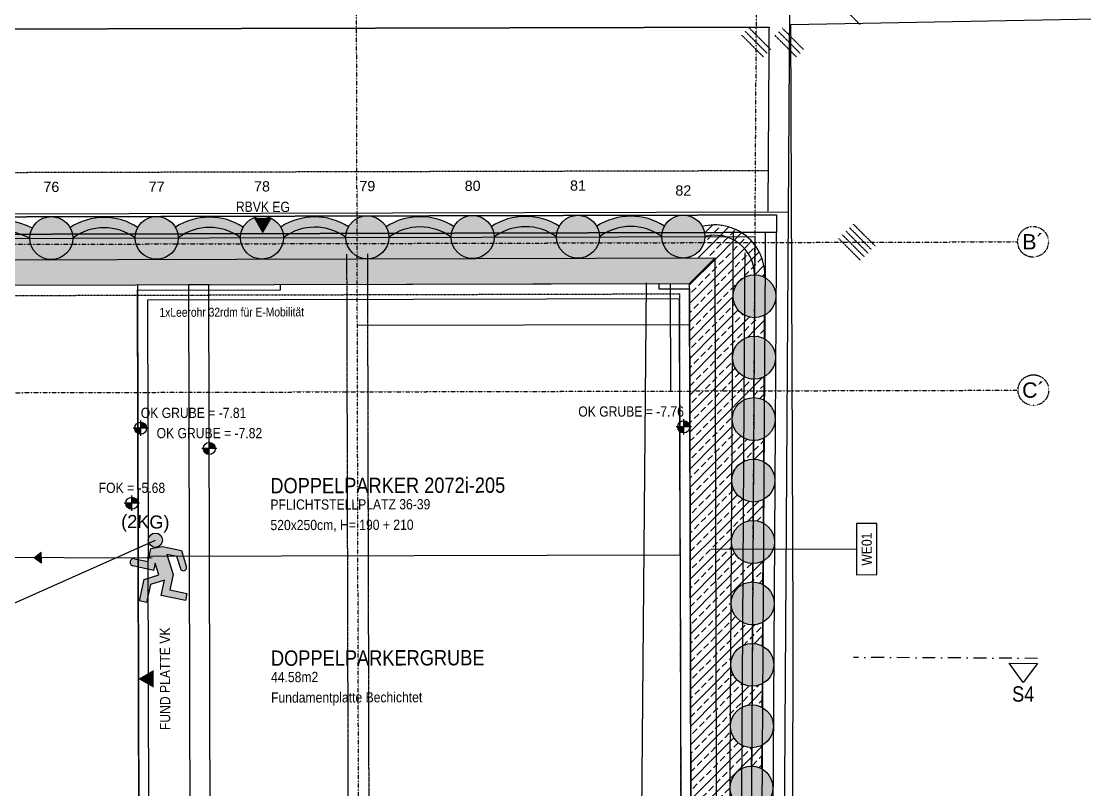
# Model space of a CAD drawing. Header units: millimetres. Extents: x -22184 to 119634, y -59962 to 51543.
# Drawn here: x 21642 to 32042, y 6858 to 14368 of the extents above; entities that cross this region are included whole.
import ezdxf
from ezdxf.enums import TextEntityAlignment as Align

# ---------------------------------------------------------------- set-up
doc = ezdxf.new("R2010")
doc.units = ezdxf.units.MM
for name, pattern in [('DASHDOT', [1, 0.5, -0.25, 0, -0.25]), ('HIDDEN2', [0.1875, 0.125, -0.0625]), ('STRICHPUNKT', [1, 0.5, -0.25, 0, -0.25]), ('STRICHPUNKTX2', [2, 1, -0.5, 0, -0.5])]:
    doc.linetypes.add(name, pattern=pattern)
for name, color, linetype in [('00-TXT---------M0', 8, 'Continuous'), ('01-SCH-G00-Lkg-M0', 8, 'STRICHPUNKTX2'), ('01-SYM-G00-Lkg-Aufbauten', 8, 'Continuous'), ('01-SYM-G00-Lkg-M0', 8, 'Continuous'), ('01-TXT---------M0', 1, 'Continuous'), ('01-TXT---------PP', 1, 'Continuous'), ('01-TXT-G00-LKG-M0', 1, 'Continuous'), ('02-ANS-G00-LKG-M0', 8, 'Continuous'), ('02-ANS-G00-Lkg-Rigol', 8, 'Continuous'), ('02-AXO-G00-Lkg-M0', 8, 'STRICHPUNKT'), ('02-DIM-G00-LKG-M0', 8, 'Continuous'), ('02-DIM-G00-LKG-ROHBAU', 8, 'Continuous'), ('02-FIL-G00-Lkg-STB', 8, 'Continuous'), ('02-HID-G00-LKG-M0', 8, 'HIDDEN2'), ('02-PKW-G00-LKG-M0', 8, 'Continuous'), ('02-TWA-G00-LKG-M0', 4, 'Continuous'), ('02-TWB-G00-LKG-M0', 5, 'Continuous'), ('02-WDA-G00-LKG-M0', 8, 'Continuous'), ('07-TXT---------M0', 8, 'Continuous'), ('09-VER-G00-LKG-GRUNDSTÜCKSGRENZE', 161, 'Continuous')]:
    doc.layers.add(name, color=color, linetype=linetype)
doc.layers.add('00_HLP-G00-LKG-M0', color=6, linetype='Continuous', plot=False)
doc.layers.add('E_Bauangaben', color=242, linetype='Continuous', true_color=0xcb1042)
doc.styles.add('0.EG (1)$0$ERSTELLTER_STIL_2', font='ARIALN.TTF')
doc.styles.add('ARIAL', font='arial.ttf', dxfattribs={"width": 0.85})
doc.styles.get("Standard").update_dxf_attribs({"font": 'arial.ttf'})
doc.dimstyles.new('pp chromy&schneider', dxfattribs={"dimscale": 0.005, "dimtxt": 25, "dimasz": 10, "dimexe": 0, "dimexo": 0, "dimgap": 5, "dimtad": 1, "dimdec": 1, "dimlfac": 100, "dimrnd": 0.1, "dimzin": 9, "dimdsep": 46, "dimtxsty": 'ARIAL', "dimblk": 'c&s kote', "dimcen": 0, "dimse1": 1, "dimse2": 1, "dimclrd": 8, "dimclrt": 8, "dimadec": 0, "dimazin": 0, "dimtfac": 0.75, "dimtdec": 1, "dimtix": 1, "dimtmove": 2, "dimatfit": 0, "dimldrblk": 'NONE', "dimfxl": 1, "dimtolj": 1, "dimlwd": -1, "dimarcsym": 0})
pattern_1 = [(44.70755, (-36695.91, -241542.11), (-89.34302, 90.25976), []), (44.70755, (-36606.11, -241542.57), (-89.34302, 90.25976), [63.5, -31.75])]
pattern_2 = [(45.1423, (16398.9, 6975.42), (-90.0253, 89.5792), []), (45.1423, (16488.7, 6975.64), (-90.0253, 89.5792), [63.5, -31.75])]

# ---------------------------------------------------------------- blocks, each defined once
blk = doc.blocks.new('BodenWandaufbau')
blk.add_line((0.597, -0.391), (0.597, -1.811))
blk.add_lwpolyline([(0.597, -0.391), (0.847, -0.391), (0.847, -0.191), (0.347, -0.191), (0.347, -0.391)], close=True)
at = {"layer": '01-TXT---------M0', "color": 0, "style": 'ARIAL', "width": 0.85}
blk.add_attdef('NR', text='', height=0.1, rotation=0, dxfattribs=at).set_placement((0.597, -0.291), align=Align.MIDDLE)
blk = doc.blocks.new('schnittführung')
at = {"color": 4, "linetype": 'DASHDOT', "ltscale": 0.25}
blk.add_line((0.237, -0.138), (0.237, 1.662), dxfattribs=at)
blk.add_line((0.237, -0.138), (0.237, 1.662), dxfattribs=at)
blk.add_line((0.237, -0.138), (0.237, 1.662), dxfattribs=at)
at = {"color": 4}
blk.add_lwpolyline([(0.187, 0.138), (0.187, -0.138), (0, 0)], close=True, dxfattribs=at)
at = {"layer": '07-TXT---------M0', "color": 9, "style": 'ARIAL', "text_generation_flag": 6, "width": 0.85}
blk.add_attdef('SCHNITT', text='', height=0.15, rotation=270, dxfattribs=at).set_placement((-0.037, 0), align=Align.CENTER)
blk = doc.blocks.new('01-SQM')
at = {"layer": '01-TXT---------M0', "color": 1, "style": 'ARIAL', "width": 0.85}
blk.add_attdef('ROOM', (0, 0), '', height=0.15, dxfattribs=at)
blk.add_attdef('AREA', text='', height=0.1, dxfattribs=at).set_placement((0, -0.06), align=Align.TOP_LEFT)
at = {"layer": '01-TXT---------PP', "color": 1, "style": 'ARIAL', "width": 0.85}
blk.add_attdef('NR', text='', height=0.15, dxfattribs=at).set_placement((-0.117, 0), align=Align.RIGHT)
blk.add_attdef('FLOOR', text='', height=0.1, dxfattribs=at).set_placement((0, -0.26), align=Align.TOP_LEFT)
blk = doc.blocks.new('01-HK1')
for p, q in [((-0.001, -0.074), (-0.001, 0.074)), ((0.074, 0), (-0.075, 0))]:
    blk.add_line(p, q)
blk.add_circle((-0.001, 0), 0.0586)
for points in [[(-0.001, 0.059), (0.041, 0.041), (-0.001, 0)], [(-0.001, 0), (0.058, 0), (0.041, 0.041)], [(-0.059, 0), (-0.042, -0.041), (-0.001, 0)], [(-0.042, -0.041), (-0.001, -0.059), (-0.001, 0)]]:
    blk.add_solid(points)
at = {"layer": '01-TXT---------M0', "color": 8, "style": 'ARIAL', "width": 0.85}
blk.add_attdef('HEIGHT', text='', height=0.1, dxfattribs=at).set_placement((0, 0.2), align=Align.TOP_CENTER)
blk = doc.blocks.new('01-hk4')
blk.add_lwpolyline([(0, 0, 0, 0.270625, 0), (0, 0.234375, 0.270625, 0.270625, 0)], format="xyseb")
at = {"layer": '00-TXT---------M0', "color": 8, "style": 'ARIAL', "width": 0.85}
blk.add_attdef('HEIGHT', text='', height=0.1, dxfattribs=at).set_placement((0, 0.35), align=Align.CENTER)
blk = doc.blocks.new('07_Doppelparker_2_250x520')
blk.add_lwpolyline([(5.4, -2.6), (5.1, -2.6), (5.1, -2.65), (1.4, -2.65), (1.4, -2.6), (0, -2.6), (0, 2.6), (1.4, 2.6), (1.4, 2.65), (5.1, 2.65), (5.1, 2.6), (5.4, 2.6), (5.4, -2.6)])
for points in [[(0.1, 2.5), (0.1, 0), (5.3, 0), (5.3, 2.5)], [(0.1, -2.5), (0.1, 0), (5.3, 0), (5.3, -2.5)]]:
    blk.add_lwpolyline(points, close=True)
blk = doc.blocks.new('c&s kote')
at = {"color": 8}
for p, q in [((0, -2), (0, 2)), ((0, 2), (0, -2)), ((-2, 0), (2, 0)), ((2, 0), (-2, 0))]:
    blk.add_line(p, q, dxfattribs=at)
blk.add_circle((0, 0), 0.5, dxfattribs=at)
blk = doc.blocks.new('*D352')
at = {"layer": '02-DIM-G00-LKG-ROHBAU', "color": 8, "transparency": 16777216}
blk.add_arc((10728, 11761), 476, 270.1483, 0.1363, dxfattribs=at)
at = {"layer": 'Defpoints', "color": 0, "transparency": 16777216}
for p in [(10728, 11761), (10728, 11761), (28403, 11805), (10967, 11350), (10749, 3401)]:
    blk.add_point(p, dxfattribs=at)
at = {"layer": '02-DIM-G00-LKG-ROHBAU', "color": 8, "transparency": 16777216, "xscale": 0.05, "yscale": 0.05, "zscale": 0.05}
for p, rotation in [((11204, 11763), 90.13929463889355), ((10729, 11285), 180.1453095548018)]:
    blk.add_blockref('c&s kote', p, dxfattribs=dict(at, rotation=rotation))
at = {"layer": '02-DIM-G00-LKG-ROHBAU', "color": 8, "transparency": 16777216, "insert": (11065, 11426), "char_height": 0.125, "attachment_point": 5, "rotation": 45.1423, "style": 'ARIAL'}
blk.add_mtext('\\A1;90.0°', dxfattribs=at)
blk = doc.blocks.new('_None')
blk = doc.blocks.new('*D379')
at = {"layer": '02-DIM-G00-LKG-M0', "color": 8, "transparency": 16777216}
blk.add_line((24929, 11397), (28179, 11405), dxfattribs=at)
at = {"layer": 'Defpoints', "color": 0, "transparency": 16777216}
for p in [(24916, 16497), (28178, 11805), (28179, 11405)]:
    blk.add_point(p, dxfattribs=at)
at = {"layer": '02-DIM-G00-LKG-M0', "color": 8, "transparency": 16777216, "xscale": 0.05, "yscale": 0.05, "zscale": 0.05}
for p, rotation in [((24929, 11397), 180.1423043862354), ((28179, 11405), 0.1423043862354208)]:
    blk.add_blockref('c&s kote', p, dxfattribs=dict(at, rotation=rotation))
at = {"layer": '02-DIM-G00-LKG-M0', "color": 8, "transparency": 16777216, "insert": (26554, 11401), "char_height": 0.125, "attachment_point": 5, "rotation": 0.1423, "style": 'ARIAL'}
blk.add_mtext('\\A1;325000', dxfattribs=at)
blk = doc.blocks.new('*D380')
at = {"layer": '02-DIM-G00-LKG-M0', "color": 8, "transparency": 16777216}
blk.add_line((27987, 11804), (27990, 10754), dxfattribs=at)
at = {"layer": 'Defpoints', "color": 0, "transparency": 16777216}
for p in [(28403, 11805), (27990, 10754), (28406, 10755)]:
    blk.add_point(p, dxfattribs=at)
at = {"layer": '02-DIM-G00-LKG-M0', "color": 8, "transparency": 16777216, "xscale": 0.05, "yscale": 0.05, "zscale": 0.05}
for p, rotation in [((27987, 11804), 90.1423043862362), ((27990, 10754), 270.1423043862362)]:
    blk.add_blockref('c&s kote', p, dxfattribs=dict(at, rotation=rotation))
at = {"layer": '02-DIM-G00-LKG-M0', "color": 8, "transparency": 16777216, "insert": (27988, 11279), "char_height": 0.125, "attachment_point": 5, "rotation": 270.1423, "style": 'ARIAL'}
blk.add_mtext('\\A1;105000', dxfattribs=at)
blk = doc.blocks.new('*D366')
at = {"layer": '02-DIM-G00-LKG-ROHBAU', "color": 8, "transparency": 16777216}
blk.add_arc((6370, 12451), 259, 0.1534, 89.6965, dxfattribs=at)
at = {"layer": 'Defpoints', "color": 0, "transparency": 16777216}
for p in [(6380, 14454), (6594, 12580), (29143, 12507), (6370, 12451), (6370, 12451)]:
    blk.add_point(p, dxfattribs=at)
at = {"layer": '02-DIM-G00-LKG-ROHBAU', "color": 8, "transparency": 16777216, "xscale": 0.05, "yscale": 0.05, "zscale": 0.05}
for p, rotation in [((6371, 12710), 179.7020268678135), ((6629, 12451), 270.1478275209979)]:
    blk.add_blockref('c&s kote', p, dxfattribs=dict(at, rotation=rotation))
at = {"layer": '02-DIM-G00-LKG-ROHBAU', "color": 8, "transparency": 16777216, "insert": (6553, 12634), "char_height": 0.125, "attachment_point": 5, "rotation": 314.9249, "style": 'ARIAL'}
blk.add_mtext('\\A1;89.6°', dxfattribs=at)
blk = doc.blocks.new('*D392')
at = {"layer": '02-DIM-G00-LKG-ROHBAU', "color": 8, "transparency": 16777216}
blk.add_line((27754, 11811), (27607, -4334), dxfattribs=at)
at = {"layer": 'Defpoints', "color": 0, "transparency": 16777216}
for p in [(28403, 11805), (27607, -4334), (28256, -4340)]:
    blk.add_point(p, dxfattribs=at)
at = {"layer": '02-DIM-G00-LKG-ROHBAU', "color": 8, "transparency": 16777216, "xscale": 0.05, "yscale": 0.05, "zscale": 0.05}
for p, rotation in [((27754, 11811), 89.47803796490061), ((27607, -4334), 269.4780379649007)]:
    blk.add_blockref('c&s kote', p, dxfattribs=dict(at, rotation=rotation))
at = {"layer": '02-DIM-G00-LKG-ROHBAU', "color": 8, "transparency": 16777216, "insert": (27572, 4707), "char_height": 0.125, "attachment_point": 5, "rotation": 89.478, "style": 'ARIAL'}
blk.add_mtext('\\A1;1614617.3', dxfattribs=at)
blk = doc.blocks.new('Fluchtwegpfeil')
at = {"lineweight": 30}
h = blk.add_hatch(color=100, dxfattribs=at)
h.dxf.hatch_style = 1
h.paths.add_polyline_path([(178498, 33031), (178498, 32977), (178563, 32977), (178563, 32978)])
h.paths.add_polyline_path([(178563, 32977), (178498, 32977), (178498, 32930)])
at = {"color": 100, "lineweight": 30}
blk.add_lwpolyline([(178563, 32978), (178498, 33031), (178498, 32930), (178563, 32978)], dxfattribs=at)
blk = doc.blocks.new('9809550')
at = {"color": 18, "lineweight": 30, "true_color": 0x000000}
for points in [[(423921.7, 99168.8), (423956.8, 99168.8), (423956.8, 99202.9), (423984.5, 99214.5), (424033.7, 99214.5), (424053.8, 99178.3)], [(424040.2, 99170.9), (424025.2, 99196.7), (423999.7, 99196.8), (424026.2, 99150.3), (424026.2, 99110.9), (424070.2, 99110.9), (424070.2, 99092.3), (424007.5, 99092.3), (424007.5, 99131.7), (423975, 99113.1), (423975, 99067), (423956.5, 99067), (423956.5, 99122.4), (423990.5, 99141.9), (423975.1, 99168.8), (423975.1, 99150.2), (423921.7, 99150.3)]]:
    blk.add_lwpolyline(points, dxfattribs=at)
blk.add_circle((423963.6, 99225.9), 18.1, dxfattribs=at)
for centre, radius, start, end in [((423921.7, 99159.5), 9.27, 89.9849, 270.0151), ((424047.8, 99173.1), 7.96, 195.7299, 41.4005)]:
    blk.add_arc(centre, radius, start, end, dxfattribs=at)
blk = doc.blocks.new('750298750')
h = blk.add_hatch(color=3)
h.paths.add_polyline_path([(426943.6, 99576.9), (426968.1, 99576.8), (426982.5, 99552, 1.25347), (426995.6, 99559.2), (426976.3, 99594), (426929, 99594), (426902.3, 99582.8), (426902.3, 99550), (426868.6, 99550, 1), (426868.6, 99532.2), (426919.9, 99532.1), (426919.9, 99550), (426934.8, 99524.1), (426902.1, 99505.4), (426902.1, 99452.1), (426919.8, 99452.1), (426919.8, 99496.4), (426951.1, 99514.3), (426951.1, 99476.4), (427011.4, 99476.4), (427011.4, 99494.3), (426969.1, 99494.3), (426969.1, 99532.2)])
h.paths.add_polyline_path([(426891.5, 99604.9, 1), (426926.3, 99604.9, 1)])
at = {"xscale": 0.9619413167778113, "yscale": 0.9619413167778113, "zscale": 0.9619413167778113}
blk.add_blockref('9809550', (19080.8, 4155.4), dxfattribs=at)

msp = doc.modelspace()

# ---------------------------------------------------------------- hatches: boundary and pattern name
at = {"layer": '02-FIL-G00-Lkg-STB'}
h = msp.add_hatch(dxfattribs=at)
h.set_pattern_fill('ANSI33', color=256, scale=20, angle=107.04654196, style=0)
h.set_pattern_definition(pattern_1)
edge = h.paths.add_edge_path()
edge.add_arc((21936.3027, 12249.1883), 210, 107.04654196, 467.04654196)
edge = h.paths.add_edge_path()
edge.add_arc((22966.2991, 12251.7464), 210, 107.04654196, 467.04654196)
edge = h.paths.add_edge_path()
edge.add_arc((23996.2956, 12254.3046), 210, 107.04654196, 467.04654196)
edge = h.paths.add_edge_path()
edge.add_arc((25026.292, 12256.8628), 210, 107.04654196, 467.04654196)
edge = h.paths.add_edge_path()
edge.add_arc((26056.2884, 12259.421), 210, 107.04654196, 467.04654196)
edge = h.paths.add_edge_path()
edge.add_arc((27086.2848, 12261.9792), 210, 107.04654196, 467.04654196)
edge = h.paths.add_edge_path()
edge.add_arc((28116.2813, 12264.5374), 210, 107.04654196, 467.04654196)
edge = h.paths.add_edge_path()
edge.add_arc((17636.3173, 12238.3665), 210, 107.04654196, 467.04654196)
edge = h.paths.add_edge_path()
edge.add_arc((18636.3138, 12240.8989), 210, 107.04654196, 467.04654196)
edge = h.paths.add_edge_path()
edge.add_arc((19636.3103, 12243.4313), 210, 107.04654196, 467.04654196)
edge = h.paths.add_edge_path()
edge.add_arc((20636.3068, 12245.9637), 210, 107.04654196, 467.04654196)
edge = h.paths.add_edge_path()
edge.add_arc((10048.5039, 12219.6627), 210, 107.04654196, 467.04654196)
edge = h.paths.add_edge_path()
edge.add_arc((11088.1401, 12222.2448), 210, 107.04654196, 467.04654196)
edge = h.paths.add_edge_path()
edge.add_arc((12127.7763, 12224.827), 210, 107.04654196, 467.04654196)
edge = h.paths.add_edge_path()
edge.add_arc((13167.4125, 12227.4091), 210, 107.04654196, 467.04654196)
edge = h.paths.add_edge_path()
edge.add_arc((14207.0487, 12229.9912), 210, 107.04654196, 467.04654196)
edge = h.paths.add_edge_path()
edge.add_arc((15246.6849, 12232.5734), 210, 107.04654196, 467.04654196)
edge = h.paths.add_edge_path()
edge.add_arc((16286.3211, 12235.1555), 210, 107.04654196, 467.04654196)
edge = h.paths.add_edge_path()
edge.add_arc((6128.3431, 12209.9263), 210, 107.04654196, 467.04654196)
edge = h.paths.add_edge_path()
edge.add_arc((7608.872, 12213.6034), 210, 107.04654196, 467.04654196)
edge = h.paths.add_edge_path()
edge.add_arc((9008.8677, 12217.0806), 210, 107.04654196, 467.04654196)
edge = h.paths.add_edge_path()
edge.add_arc((6134.655, 13446.5225), 210, 107.04654196, 467.04654196)
h = msp.add_hatch(dxfattribs=at)
h.set_pattern_fill('ANSI33', color=256, scale=20, angle=107.04654196, style=0)
h.set_pattern_definition(pattern_2)
h.paths.add_polyline_path([(17818.7213, 12342.4279, -0.1296982571), (17846.3167, 12238.8983, -0.3448277758), (18426.3145, 12240.3671, -0.1296982571), (18453.3851, 12344.0351, 0.3037846303)])
h.paths.add_polyline_path([(18818.7229, 12344.9514, -0.129698257), (18846.3132, 12241.4205, -0.3448277731), (19426.3111, 12242.861, -0.1297080862), (19453.3667, 12346.5411, 0.3037730979)])
h.paths.add_polyline_path([(19818.7293, 12347.4663, -0.1297080862), (19846.3097, 12243.9246, -0.3448277729), (20426.3075, 12245.4216, -0.1296982569), (20453.373, 12349.091, 0.3037730978)])
h.paths.add_polyline_path([(21726.3034, 12248.6674, -0.1231285603), (21750.7729, 12347.5686, 0.2176813096), (20821.3462, 12345.2632, -0.1231285603), (20846.3061, 12246.4846, -0.2272727345)])
h.paths.add_polyline_path([(22119.17, 12352.4333, -0.1285745981), (22146.3021, 12249.7098, -0.3278690677), (22756.2998, 12251.2249, -0.128574598), (22782.9212, 12354.0819, 0.2929082953)])
h.paths.add_polyline_path([(23149.1445, 12355.0305, -0.1286287259), (23176.2985, 12252.268, -0.3286552865), (23786.2962, 12253.7831, -0.1286287258), (23812.9395, 12356.6791, 0.2934939618)])
h.paths.add_polyline_path([(24179.1409, 12357.5887, -0.1286287259), (24206.2949, 12254.8262, -0.3286552868), (24816.2926, 12256.3412, -0.1286287258), (24842.9359, 12359.2373, 0.2934939619)])
h.paths.add_polyline_path([(25209.1582, 12360.1099, -0.1285773617), (25236.2913, 12257.3844, -0.3279092657), (25846.2891, 12258.8994, -0.1285773618), (25872.9116, 12361.7584, 0.2929382506)])
h.paths.add_polyline_path([(26239.1546, 12362.6681, -0.1285773617), (26266.2878, 12259.9426, -0.3279092655), (26876.2855, 12261.4576, -0.1285773617), (26902.908, 12364.3166, 0.2929382505)])
h.paths.add_polyline_path([(27269.1521, 12365.2243, -0.1285745981), (27296.2842, 12262.5008, -0.3278690679), (27906.2819, 12264.0158, -0.1285745981), (27932.9034, 12366.8728, 0.2929082954)])
h.paths.add_polyline_path([(16471.5578, 12334.0866, -0.1226493835), (16496.3206, 12235.655, -0.2150537635), (17426.3179, 12237.867, -0.1226493835), (17450.6121, 12336.4154, 0.2073622949)])
h = msp.add_hatch(dxfattribs=at)
h.set_pattern_fill('ANSI33', color=256, scale=20, angle=107.04654196, style=0)
h.set_pattern_definition(pattern_2)
h.paths.add_polyline_path([(28302.2274, 12362.1286, -0.1207910819), (28326.2806, 12265.059, -0.4885945991), (28813.4295, 11891.3087, -0.1242107787), (28912.9059, 11865.5721, 0.5047282024)])
h = msp.add_hatch(dxfattribs=at)
h.set_pattern_fill('ANSI33', color=256, scale=20, angle=107.04654196, style=0)
h.set_pattern_definition(pattern_2)
h.paths.add_polyline_path([(27906.2819, 12264.0158, 0.3278690679), (27296.2842, 12262.5008, -0.4142135569), (27086.8064, 12051.9798), (28116.8028, 12054.538, -0.4142135569)])
h.paths.add_polyline_path([(26876.2855, 12261.4576, 0.3279092655), (26266.2878, 12259.9426, -0.4142135571), (26056.81, 12049.4217), (27086.8064, 12051.9798, -0.414213557)])
h.paths.add_polyline_path([(25846.2891, 12258.8994, 0.3279092657), (25236.2913, 12257.3844, -0.414213557), (25026.8136, 12046.8635), (26056.81, 12049.4217, -0.4142135569)])
h.paths.add_polyline_path([(24816.2926, 12256.3412, 0.3286552868), (24206.2949, 12254.8262, -0.414213557), (23996.8171, 12044.3053), (25026.8136, 12046.8635, -0.4142135571)])
h.paths.add_polyline_path([(23786.2962, 12253.7831, 0.3286552865), (23176.2985, 12252.268, -0.4142135571), (22966.8207, 12041.7471), (23996.8171, 12044.3053, -0.4142135572)])
h.paths.add_polyline_path([(22756.2998, 12251.2249, 0.3278690677), (22146.3021, 12249.7098, -0.4142135569), (21936.8243, 12039.1889), (22966.8207, 12041.7471, -0.414213557)])
h.paths.add_polyline_path([(20846.3061, 12246.4846, -0.9999496959), (20426.3075, 12245.4216, 0.3448277729), (19846.3097, 12243.9246, -0.4081562734), (19641.1554, 12033.4872), (21936.8243, 12039.1889, -0.4142144999), (21726.3034, 12248.6674, 0.2272727345)])
h.paths.add_polyline_path([(19426.3111, 12242.861, 0.3448277731), (18846.3132, 12241.4205, -0.4055132238), (18643.0913, 12031.0083), (19632.508, 12033.4657, -0.4081278694)])
h.paths.add_polyline_path([(18426.3145, 12240.3671, 0.3448277758), (17846.3167, 12238.8983, -0.4035000703), (17644.5574, 12028.5283), (18630.5789, 12030.9772, -0.405499048)])
h.paths.add_polyline_path([(17426.3179, 12237.867, 0.2150537635), (16496.3206, 12235.655, -0.41418277), (16286.8427, 12025.1561), (17629.1197, 12028.4899, -0.4035164714)])
h.paths.add_polyline_path([(15456.6843, 12233.0949, -0.4142135571), (15247.2065, 12022.574), (16286.8427, 12025.1561, -0.4142135571), (16076.3218, 12234.6339, 0.3227683619)])
h.paths.add_polyline_path([(14417.0481, 12230.5128, -0.4142135573), (14207.5703, 12019.9919), (15247.2065, 12022.574, -0.4142135573), (15036.6856, 12232.0518, 0.3227683619)])
h.paths.add_polyline_path([(13997.0494, 12229.4697, 0.3227683619), (13377.4119, 12227.9307, -0.4142135576), (13167.9341, 12017.4097), (14207.5703, 12019.9919, -0.4142135577)])
h.paths.add_polyline_path([(12957.4132, 12226.8875, 0.3227683617), (12337.7757, 12225.3485, -0.4142135578), (12128.2979, 12014.8276), (13167.9341, 12017.4097, -0.4142135578)])
h.paths.add_polyline_path([(11917.7769, 12224.3054, 0.3227683618), (11298.1394, 12222.7664, -0.4142135581), (11088.6617, 12012.2455), (12128.2979, 12014.8276, -0.414213558)])
h.paths.add_polyline_path([(10878.1407, 12221.7233, 0.3227683619), (10258.5032, 12220.1843, -0.4142135582), (10049.0255, 12009.6634), (11088.6617, 12012.2455, -0.4142135581)])
h.paths.add_polyline_path([(9838.5045, 12219.1411, 0.3227683618), (9218.867, 12217.6022, -0.4142135584), (9009.3892, 12007.0812), (10049.0255, 12009.6634, -0.4142135584)])
h.paths.add_polyline_path([(8798.8683, 12216.559, 0.2040816327), (7818.8713, 12214.125, -0.4142135618), (7609.3936, 12003.6041), (9009.3892, 12007.0812, -0.4142135593)])
h.paths.add_polyline_path([(7398.8726, 12213.0819, 0.1885843348), (6338.3424, 12210.4478, -0.4142135624), (6128.8646, 11999.9269), (7609.3936, 12003.6041, -0.4142135625)])
h = msp.add_hatch(dxfattribs=at)
h.set_pattern_fill('ANSI33', color=256, scale=20, angle=107.04654196, style=0)
h.set_pattern_definition(pattern_2)
h.paths.add_polyline_path([(28326.2806, 12265.059, -0.4142135623), (28116.8028, 12054.538), (28427.0809, 12055.3087), (28449.0856, 3195.2977), (28567.2441, 3195.5911, -0.0986474118), (28551.6201, 3276.1553, -0.4144798367), (28762.8802, 3485.0797), (28763.9653, 3665.5322, -0.4139473381), (28555.2308, 3876.6003, -0.4144798367), (28766.4908, 4085.5246), (28767.5759, 4265.9771, -0.4139473381), (28558.8415, 4477.0452, -0.4144798367), (28770.1015, 4685.9695), (28771.1866, 4866.422, -0.4139473381), (28562.4521, 5077.4901, -0.4144798367), (28773.7122, 5286.4144), (28774.7973, 5466.867, -0.4139473381), (28566.0628, 5677.935, -0.4144798368), (28777.3228, 5886.8594), (28778.4079, 6067.3119, -0.4139473381), (28569.6735, 6278.38, -0.4144798367), (28780.9335, 6487.3043), (28782.0186, 6667.7568, -0.413947338), (28573.2841, 6878.8249, -0.4144798366), (28784.5442, 7087.7492), (28785.6293, 7268.2018, -0.4139473379), (28576.8948, 7479.2698, -0.4144798366), (28788.1548, 7688.1942), (28789.2399, 7868.6467, -0.4139473381), (28580.5055, 8079.7148, -0.4144798367), (28791.7655, 8288.6391), (28792.8506, 8469.0916, -0.4139473381), (28584.1161, 8680.1597, -0.4144798367), (28795.3762, 8889.084), (28796.4613, 9069.5365, -0.4139473381), (28587.7268, 9280.6046, -0.4144798368), (28798.9868, 9489.5289), (28800.0719, 9669.9815, -0.4139473381), (28591.3375, 9881.0495, -0.4144798367), (28802.5975, 10089.9739), (28803.6826, 10270.4264, -0.4139473381), (28594.9481, 10481.4945, -0.4144798367), (28806.2082, 10690.4188), (28807.2933, 10870.8713, -0.4139473381), (28598.5588, 11081.9394, -0.4144798367), (28809.8188, 11290.8637), (28810.904, 11471.3162, -0.4139473381), (28602.1695, 11682.3843, -0.4144798446), (28813.4295, 11891.3087, 0.4885945991)])
h = msp.add_hatch(dxfattribs=at)
h.set_pattern_fill('ANSI33', color=256, scale=20, angle=107.04654196, style=0)
h.set_pattern_definition(pattern_2)
h.paths.add_polyline_path([(28427.0809, 12055.3087), (19641.1554, 12033.4872, -0.0102956551), (19632.508, 12033.4657), (18643.0913, 12031.0083, -0.0148990609), (18630.5789, 12030.9772), (17644.5574, 12028.5283, -0.0183845167), (17629.1197, 12028.4899), (10727.1358, 12011.3476), (10727.7567, 11761.3483), (28177.7026, 11804.6887)])
h = msp.add_hatch(dxfattribs=at)
h.set_pattern_fill('ANSI33', color=256, scale=20, angle=107.04654196, style=0)
h.set_pattern_definition(pattern_2)
h.paths.add_polyline_path([(28427.0809, 12055.3087), (28177.7025, 11804.6887), (28199.0864, 3194.678), (28449.0856, 3195.2977)])
h = msp.add_hatch(dxfattribs=at)
h.set_pattern_fill('ANSI33', color=256, scale=20, angle=107.04654196, style=0)
h.set_pattern_definition(pattern_1)
edge = h.paths.add_edge_path()
edge.add_arc((28812.1667, 11681.3125), 210, 107.04654196, 467.04654196)
edge = h.paths.add_edge_path()
edge.add_arc((28808.5561, 11080.8675), 210, 107.04654196, 467.04654196)
edge = h.paths.add_edge_path()
edge.add_arc((28804.9454, 10480.4226), 210, 107.04654196, 467.04654196)
edge = h.paths.add_edge_path()
edge.add_arc((28801.3347, 9879.9777), 210, 107.04654196, 467.04654196)
edge = h.paths.add_edge_path()
edge.add_arc((28797.7241, 9279.5327), 210, 107.04654196, 467.04654196)
edge = h.paths.add_edge_path()
edge.add_arc((28794.1134, 8679.0878), 210, 107.04654196, 467.04654196)
edge = h.paths.add_edge_path()
edge.add_arc((28790.5027, 8078.6429), 210, 107.04654196, 467.04654196)
edge = h.paths.add_edge_path()
edge.add_arc((28786.8921, 7478.198), 210, 107.04654196, 467.04654196)
edge = h.paths.add_edge_path()
edge.add_arc((28783.2814, 6877.753), 210, 107.04654196, 467.04654196)
edge = h.paths.add_edge_path()
edge.add_arc((28779.6707, 6277.3081), 210, 107.04654196, 467.04654196)
edge = h.paths.add_edge_path()
edge.add_arc((28776.0601, 5676.8632), 210, 107.04654196, 467.04654196)
edge = h.paths.add_edge_path()
edge.add_arc((28772.4494, 5076.4182), 210, 107.04654196, 467.04654196)
edge = h.paths.add_edge_path()
edge.add_arc((28768.8387, 4475.9733), 210, 107.04654196, 467.04654196)
edge = h.paths.add_edge_path()
edge.add_arc((28765.228, 3875.5284), 210, 107.04654196, 467.04654196)
edge = h.paths.add_edge_path()
edge.add_arc((28761.6174, 3275.0835), 210, 107.04654196, 467.04654196)
edge = h.paths.add_edge_path()
edge.add_arc((28758.0067, 2674.6385), 210, 107.04654196, 467.04654196)
edge = h.paths.add_edge_path()
edge.add_arc((28754.396, 2074.1936), 210, 107.04654196, 467.04654196)
edge = h.paths.add_edge_path()
edge.add_arc((28750.7854, 1473.7487), 210, 107.04654196, 467.04654196)
edge = h.paths.add_edge_path()
edge.add_arc((28747.1747, 873.3037), 210, 107.04654196, 467.04654196)
edge = h.paths.add_edge_path()
edge.add_arc((28743.564, 272.8588), 210, 107.04654196, 467.04654196)
edge = h.paths.add_edge_path()
edge.add_arc((28739.9534, -327.5861), 210, 107.04654196, 467.04654196)
edge = h.paths.add_edge_path()
edge.add_arc((28736.3427, -928.031), 210, 107.04654196, 467.04654196)
edge = h.paths.add_edge_path()
edge.add_arc((28732.732, -1528.476), 210, 107.04654196, 467.04654196)
edge = h.paths.add_edge_path()
edge.add_arc((28729.1214, -2128.9209), 210, 107.04654196, 467.04654196)
edge = h.paths.add_edge_path()
edge.add_arc((28725.5107, -2729.3658), 210, 107.04654196, 467.04654196)
edge = h.paths.add_edge_path()
edge.add_arc((28721.9, -3329.8108), 210, 107.04654196, 467.04654196)
edge = h.paths.add_edge_path()
edge.add_arc((28718.2894, -3930.2557), 210, 107.04654196, 467.04654196)
h = msp.add_hatch(dxfattribs=at)
h.set_pattern_fill('ANSI33', color=256, scale=20, angle=107.04654196, style=0)
h.set_pattern_definition(pattern_2)
h.paths.add_polyline_path([(28911.0545, 11496.0526, -0.1247200485), (28810.904, 11471.3162), (28809.8188, 11290.8637, -0.1247200485), (28909.6647, 11264.9247)])
h.paths.add_polyline_path([(28907.4438, 10895.6077, -0.1247200485), (28807.2933, 10870.8713), (28806.2082, 10690.4188, -0.1247200485), (28906.054, 10664.4798)])
h.paths.add_polyline_path([(28903.8332, 10295.1628, -0.1247200485), (28803.6826, 10270.4264), (28802.5975, 10089.9739, -0.1247200485), (28902.4433, 10064.0349)])
h.paths.add_polyline_path([(28900.2225, 9694.7178, -0.1247200485), (28800.0719, 9669.9815), (28798.9868, 9489.5289, -0.1247200483), (28898.8327, 9463.5899)])
h.paths.add_polyline_path([(28896.6118, 9094.2729, -0.1247200486), (28796.4613, 9069.5365), (28795.3762, 8889.084, -0.1247200485), (28895.222, 8863.145)])
h.paths.add_polyline_path([(28893.0012, 8493.828, -0.1247200486), (28792.8506, 8469.0916), (28791.7655, 8288.6391, -0.1247200486), (28891.6113, 8262.7001)])
h.paths.add_polyline_path([(28889.3905, 7893.383, -0.1247200487), (28789.2399, 7868.6467), (28788.1548, 7688.1942, -0.1247200488), (28888.0007, 7662.2551)])
h.paths.add_polyline_path([(28885.7798, 7292.9381, -0.1247200489), (28785.6293, 7268.2018), (28784.5442, 7087.7492, -0.1247200487), (28884.39, 7061.8102)])
h.paths.add_polyline_path([(28882.1692, 6692.4932, -0.1247200487), (28782.0186, 6667.7568), (28780.9335, 6487.3043, -0.1247200487), (28880.7793, 6461.3653)])
h.paths.add_polyline_path([(28878.5585, 6092.0483, -0.1247200487), (28778.4079, 6067.3119), (28777.3228, 5886.8594, -0.1247200487), (28877.1687, 5860.9204)])
h.paths.add_polyline_path([(28874.9478, 5491.6033, -0.1247200487), (28774.7973, 5466.867), (28773.7122, 5286.4144, -0.1247200487), (28873.558, 5260.4754)])
h.paths.add_polyline_path([(28871.3372, 4891.1584, -0.1247200487), (28771.1866, 4866.422), (28770.1015, 4685.9695, -0.1247200487), (28869.9473, 4660.0305)])
h.paths.add_polyline_path([(28867.7265, 4290.7135, -0.1247200487), (28767.5759, 4265.9771), (28766.4908, 4085.5246, -0.1247200486), (28866.3367, 4059.5856)])

# ---------------------------------------------------------------- linework, layer by layer
at = {"color": 4, "lineweight": 30}
msp.add_lwpolyline([(18005.7763, 9395.9184), (19472.0696, 7747.0382), (22954.0789, 9296.6139)], dxfattribs=at)
at = {"color": 102, "lineweight": 30, "true_color": 0x21de37}
msp.add_lwpolyline([(22921.904, 9119.8812), (19473.1646, 9134.9305)], dxfattribs=at)
at = {"layer": '00_HLP-G00-LKG-M0'}
msp.add_lwpolyline([(-7962.4861, 14042.6163), (6138.2554, 14151.8913), (6128.3431, 12209.9263), (28815.6843, 12266.2745), (28718.2894, -3930.2557), (46080.5922, -3930.2555), (46080.5946, -33657.3553), (34060.5986, -33513.1155), (34060.5985, -24900.2556), (19080.5985, -24900.2558), (19080.5983, -3432.2786), (-8051.7171, -3439.0642)], close=True, dxfattribs=at)
at = {"layer": '00_HLP-G00-LKG-M0', "linetype": 'HIDDEN2', "ltscale": 2}
for points in [[(24852.3016, 1896.3987), (24826.9681, 12096.3673)], [(25026.9675, 12096.864), (25052.301, 1896.8953)]]:
    msp.add_lwpolyline(points, dxfattribs=at)
at = {"layer": '02-ANS-G00-LKG-M0'}
msp.add_lwpolyline([(22777.7195, 11791.2767), (22790.8824, 6491.2926)], dxfattribs=at)
at = {"layer": '02-ANS-G00-Lkg-Rigol'}
msp.add_lwpolyline([(23490.875, 6493.0312), (23477.7116, 11793.0152), (23277.7122, 11792.5185), (23290.8756, 6492.5344)], close=True, dxfattribs=at)
at = {"layer": '02-AXO-G00-Lkg-M0'}
msp.add_line((28713.5239, -5104.1445), (28843.4747, 16506.3566), dxfattribs=at)
for points in [[(24969.7122, -5113.4429), (24916.0396, 16496.6021)], [(29843.7846, 14337.3594), (29631.6525, 14549.4914)], [(28935.4441, 14056.049), (28723.312, 14268.1811)], [(28970.7994, 14091.4044), (28758.6674, 14303.5364)], [(29259.3462, 14053.9526), (29047.2142, 14266.0846)], [(29294.7016, 14089.3079), (29082.5695, 14301.4399)], [(28900.0887, 14020.6937), (28687.9567, 14232.8257)], [(29223.9909, 14018.5972), (29011.8588, 14230.7293)], [(29990.9318, 12173.3988), (29778.7997, 12385.5309)], [(29884.8657, 12067.3328), (29672.7337, 12279.4649)], [(29920.2211, 12102.6882), (29708.0891, 12314.8202)], [(29955.5764, 12138.0435), (29743.4444, 12350.1755)], [(4865.7405, 12146.7902), (31385.9337, 12212.658), (31385.9337, 12212.658)], [(29849.5104, 12031.9775), (29637.3784, 12244.1095)], [(4869.3419, 10696.7946), (31389.5351, 10762.6625), (31389.5351, 10762.6625)]]:
    msp.add_lwpolyline(points, dxfattribs=at)
for centre in [(31535.9333, 12213.0305), (31539.5346, 10763.035)]:
    msp.add_circle(centre, 150, dxfattribs=at)
at = {"layer": '02-FIL-G00-Lkg-STB'}
msp.add_lwpolyline([(28177.7025, 11804.6887), (28427.0809, 12055.3087)], dxfattribs=at)
at = {"layer": '02-HID-G00-LKG-M0', "color": 4}
for p, q in [((6339.4204, 12420.4512), (29026.954, 12476.7999)), ((29026.954, 12476.7999), (28929.556, -3720.2557))]:
    msp.add_line(p, q, dxfattribs=at)
at = {"layer": '02-HID-G00-LKG-M0'}
msp.add_line((28717.0123, 12106.0289), (28654.4829, 1707.5409), dxfattribs=at)
for points in [[(6381.3492, 14253.7781), (6793.8284, 14256.9747), (28954.2598, 14312.0142), (28942.5857, 12508.3831)], [(6168.5483, 12250.0262), (28918.2216, 12306.5293), (28854.4793, 1706.3383)]]:
    msp.add_lwpolyline(points, dxfattribs=at)
at = {"layer": '02-HID-G00-LKG-M0', "ltscale": 0.5}
for points in [[(28945.1632, 12906.598), (8445.8127, 12855.6841)], [(28091.7352, 6154.4577), (28098.2174, 3544.4656), (22698.246, 3531.0541), (22699.3637, 3081.0453), (28250.5093, 3094.8047), (28246.2989, 2394.8194), (22701.1156, 2381.0469), (22701.3391, 2291.0577), (3636.4515, 2243.7065), (3636.7375, 3137.6131), (7721.9506, 3116.7611), (7748.7476, 8366.6927), (10386.2182, 8353.2304), (10399.3921, 3050.4677), (16279.3726, 3065.0718), (16278.2548, 3515.1086), (10848.2716, 3501.6222), (10828.0048, 11661.597), (28077.9512, 11704.4405), (28090.6176, 6604.4557), (27740.6194, 6603.5864), (27741.737, 6153.5884), (28091.7352, 6154.4577)]]:
    msp.add_lwpolyline(points, dxfattribs=at)
at = {"layer": '02-HID-G00-LKG-M0', "color": 4}
msp.add_lwpolyline([(28507.3235, -4090.2557), (28605.9179, 12305.7536), (29025.9255, 12305.7536)], dxfattribs=at)
at = {"layer": '02-TWA-G00-LKG-M0'}
for p, q in [((5917.2658, 11999.4014), (28427.0809, 12055.3087)), ((10727.7567, 11761.3483), (28177.7025, 11804.6887)), ((28809.8188, 11290.8637), (28810.904, 11471.3162)), ((28909.6647, 11264.9247), (28911.0545, 11496.0526)), ((28806.2082, 10690.4188), (28807.2933, 10870.8713)), ((28906.054, 10664.4798), (28907.4438, 10895.6077)), ((28802.5975, 10089.9739), (28803.6826, 10270.4264)), ((28902.4433, 10064.0349), (28903.8332, 10295.1628)), ((28898.8327, 9463.5899), (28900.2225, 9694.7178)), ((28798.9868, 9489.5289), (28800.0719, 9669.9815)), ((28795.3762, 8889.084), (28796.4613, 9069.5365)), ((28895.222, 8863.145), (28896.6118, 9094.2729)), ((28791.7655, 8288.6391), (28792.8506, 8469.0916)), ((28891.6113, 8262.7001), (28893.0012, 8493.828)), ((28788.1548, 7688.1942), (28789.2399, 7868.6467)), ((28888.0007, 7662.2551), (28889.3905, 7893.383)), ((28884.39, 7061.8102), (28885.7798, 7292.9381)), ((28784.5442, 7087.7492), (28785.6293, 7268.2018))]:
    msp.add_line(p, q, dxfattribs=at)
for points in [[(28449.0856, 3195.2977), (28427.0809, 12055.3087)], [(28199.0864, 3194.6767), (28177.7025, 11804.6887)]]:
    msp.add_lwpolyline(points, dxfattribs=at)
for centre in [(21936.3027, 12249.1883), (22966.2991, 12251.7464), (23996.2956, 12254.3046), (25026.292, 12256.8628), (26056.2884, 12259.421), (27086.2848, 12261.9792), (28116.2813, 12264.5374), (28812.1667, 11681.3125), (28808.5561, 11080.8675), (28804.9454, 10480.4226), (28801.3347, 9879.9777), (28797.7241, 9279.5327), (28794.1134, 8679.0878), (28790.5027, 8078.6429), (28786.8921, 7478.198), (28783.2814, 6877.753)]:
    msp.add_circle(centre, 210, dxfattribs=at)
for centre, radius, start, end in [((21288.5818, 11329.5788), 1117.9999, 65.58084191, 114.70339801), ((22452.332, 11835.3442), 615.1244, 57.49081338, 122.79379539), ((23482.3253, 11839.135), 614.1316, 57.42901368, 122.8555951), ((24512.3218, 11841.6932), 614.1316, 57.42901367, 122.85559511), ((25542.3211, 11843.082), 615.0735, 57.48765201, 122.79695676), ((26572.3175, 11845.6401), 615.0735, 57.48765202, 122.79695675), ((27602.3141, 11848.1352), 615.1244, 57.49081337, 122.7937954), ((28424.2707, 11888.4281), 489.1694, 357.32192964, 104.44739312), ((21288.5818, 11329.5788), 1017.9999, 64.53358703, 115.75065287), ((22452.332, 11835.3442), 515.1244, 53.83687034, 126.44773842), ((23482.3253, 11839.135), 514.1316, 53.75554011, 126.52906866), ((24512.3218, 11841.6932), 514.1316, 53.7555401, 126.52906868), ((25542.3211, 11843.082), 515.0735, 53.83271115, 126.45189761), ((26572.3175, 11845.6401), 515.0735, 53.83271116, 126.45189761), ((27602.3141, 11848.1352), 515.1244, 53.83687032, 126.44773844), ((28424.2707, 11888.4281), 389.1694, 0.42409416, 104.58363357)]:
    msp.add_arc(centre, radius, start, end, dxfattribs=at)
at = {"layer": '02-TWB-G00-LKG-M0'}
msp.add_lwpolyline([(46510.9198, 14540.2438), (46323.9441, -3449.7752), (46255.4603, -3450.2447), (46256.4224, -3593.8244), (29144.184, -3657.1023), (29164.1062, -842.5441), (29179.4128, 1320.4781), (29183.7415, 4627.4479), (29190.8102, 8479.7074), (29167.3227, 14337.4395), (33563.1265, 14419.3999), (33557.5339, 14719.3477), (46510.9198, 14540.2438)], dxfattribs=at)
at = {"layer": '02-WDA-G00-LKG-M0', "ltscale": 2}
msp.add_line((6369.5743, 12450.5261), (29142.5815, 12507.0871), dxfattribs=at)
at = {"layer": '09-VER-G00-LKG-GRUNDSTÜCKSGRENZE'}
msp.add_lwpolyline([(46320.5946, -33963.5796), (35157.5245, -33836.2833), (18662.33, -33632.8582), (18754.7965, -3688.8398), (-8163.2573, -3739.9113), (-8293.2525, -3739.2477), (-8210.7284, 12428.4405), (-8200.9673, 14340.7771), (6792.8051, 14456.9728), (29155.5618, 14512.5148), (29037.8747, -3669.9827), (29172.0932, -3669.0752), (46320.5922, -3636.5394)], close=True, dxfattribs=at)

# ---------------------------------------------------------------- block references
at = {"color": 102, "lineweight": 30, "true_color": 0x21de37, "xscale": 4.006823643639402, "yscale": 4.006823643639402, "zscale": 4.006823643639402, "rotation": 347.8007738619461}
msp.add_blockref('750298750', (-1733302.3982, -19331.6611), dxfattribs=at)
at = {"color": 100, "lineweight": 30, "rotation": 180.9172833238366}
msp.add_blockref('Fluchtwegpfeil', (199785.1433, 44958.316), dxfattribs=at)
at = {"layer": '01-SCH-G00-Lkg-M0'}
ref = msp.add_blockref('schnittführung', (31440.403, 7905.7039), dxfattribs=dict(at, xscale=1000, yscale=1000, zscale=1000, rotation=89.70755000978932))
ref.add_attrib('SCHNITT', 'S4', dxfattribs={"layer": '07-TXT---------M0', "color": 9, "height": 150, "rotation": 359.70755001, "style": 'ARIAL', "width": 0.85}).set_placement((31440.2128, 7868.4451), align=Align.TOP_CENTER)
at = {"layer": '01-SYM-G00-Lkg-Aufbauten'}
ref = msp.add_blockref('BodenWandaufbau', (30198.7389, 9807.6057), dxfattribs=dict(at, xscale=1000, yscale=1000, zscale=1000, rotation=270.1423043994036))
ref.add_attrib('NR', 'WE01', dxfattribs={"layer": '01-TXT---------M0', "color": 0, "height": 100, "rotation": 270.14230443, "style": 'ARIAL', "text_generation_flag": 6, "width": 0.85}).set_placement((29909.5228, 9209.7094), align=Align.MIDDLE)
at = {"layer": '01-SYM-G00-Lkg-M0'}
ref = msp.add_blockref('01-hk4', (24003.7074, 12294.3232), dxfattribs=dict(at, xscale=-640.0000004476776, yscale=640.0000004059359, zscale=640.0000004327276, rotation=359.7075500294922))
ref.add_attrib('HEIGHT', 'RBVK EG', dxfattribs={"layer": '00-TXT---------M0', "color": 8, "extrusion": (0, 0, -1), "height": 100, "rotation": 0.29244997, "style": 'ARIAL', "text_generation_flag": 2, "width": 0.85}).set_placement((-24005.0382, 12555.0412), align=Align.MIDDLE_CENTER)
ref = msp.add_blockref('01-HK1', (22811.0099, 10391.281), dxfattribs=dict(at, xscale=1000, yscale=1000, zscale=1000, rotation=4.19833621904e-05))
ref.add_attrib('HEIGHT', 'OK GRUBE = -7.81', dxfattribs={"layer": '01-TXT---------M0', "color": 8, "height": 100, "rotation": 0.00004198, "style": 'ARIAL', "oblique": 360, "width": 0.85}).set_placement((22811.0098, 10591.281), align=Align.TOP_LEFT)
ref = msp.add_blockref('01-HK1', (28122.076, 10404.472), dxfattribs=dict(at, xscale=1000, yscale=1000, zscale=1000, rotation=4.19833621904e-05))
ref.add_attrib('HEIGHT', 'OK GRUBE = -7.76', dxfattribs={"layer": '01-TXT---------M0', "color": 8, "height": 100, "rotation": 0.00004198, "style": 'ARIAL', "oblique": 360, "width": 0.85}).set_placement((28122.0759, 10604.472), align=Align.TOP_RIGHT)
ref = msp.add_blockref('01-HK1', (23482.2079, 10193.0215), dxfattribs=dict(at, xscale=1000, yscale=1000, zscale=1000, rotation=4.19833621904e-05))
ref.add_attrib('HEIGHT', 'OK GRUBE = -7.82', dxfattribs={"layer": '01-TXT---------M0', "color": 8, "height": 100, "rotation": 0.00004198, "style": 'ARIAL', "oblique": 360, "width": 0.85}).set_placement((23482.2078, 10393.0215), align=Align.TOP_CENTER)
at = {"layer": '01-SYM-G00-Lkg-M0', "xscale": 1000, "yscale": 1000, "zscale": 1000, "rotation": 4.19880398926e-05}
msp.add_blockref('01-HK1', (22724.4237, 9658.0848), dxfattribs=at).add_auto_attribs({'HEIGHT': 'FOK = -5.68'})
at = {"layer": '01-SYM-G00-Lkg-M0'}
ref = msp.add_blockref('01-hk4', (22787.2807, 7941.2885), dxfattribs=dict(at, xscale=-640.0000004476773, yscale=640.0000004059359, zscale=640.0000004327276, rotation=270.1423043770716))
ref.add_attrib('HEIGHT', 'FUND PLATTE VK', dxfattribs={"layer": '00-TXT---------M0', "color": 8, "extrusion": (0, 0, -1), "height": 100, "rotation": 89.85769562, "style": 'ARIAL', "text_generation_flag": 4, "width": 0.85}).set_placement((-23048.0014, 7941.9361), align=Align.MIDDLE_CENTER)
at = {"layer": '01-TXT-G00-LKG-M0', "xscale": 1000, "yscale": 1000, "zscale": 1000}
for p, rotation, values in [((24078.4252, 9754.5009), 0.1423044199721713, {'ROOM': 'DOPPELPARKER 2072i-205', 'AREA': 'PFLICHTSTELLPLATZ 36-39', 'FLOOR': '520x250cm, H= 190 + 210'}), ((24084.3446, 8068.896), 0.1423043274919758, {'ROOM': 'DOPPELPARKERGRUBE', 'AREA': '44.58m2', 'FLOOR': 'Fundamentplatte Bechichtet'})]:
    msp.add_blockref('01-SQM', p, dxfattribs=dict(at, rotation=rotation)).add_auto_attribs(values)
at = {"layer": '02-PKW-G00-LKG-M0', "xscale": 1000, "yscale": 1000, "zscale": 1000, "rotation": 0.1423043828748431}
msp.add_blockref('07_Doppelparker_2_250x520', (22784.301, 9141.2847), dxfattribs=at)

# ---------------------------------------------------------------- texts
at = {"color": 3, "lineweight": 30, "insert": (22620.5615, 9545.5078), "char_height": 126.96738, "attachment_point": 1, "rotation": 358.73889307}
msp.add_mtext_dynamic_manual_height_columns('(2KG)', width=26879.974359, gutter_width=634.8369, heights=[0], dxfattribs=at)
at = {"layer": '02-AXO-G00-Lkg-M0', "char_height": 150, "width": 246.7, "attachment_point": 5, "rotation": 0.14235}
for s, insert in [('{\\fArial|b0|i0|c0|p34;B´}', (31535.9333, 12213.0305)), ('{\\fArial|b0|i0|c0|p34;C´}', (31539.5346, 10763.035))]:
    msp.add_mtext(s, dxfattribs=dict(at, insert=insert))
at = {"layer": '02-DIM-G00-LKG-ROHBAU', "char_height": 100, "width": 100, "attachment_point": 5, "rotation": 359.70750068}
for s, insert in [('{\\fArial|b0|i0|c0|p34;76}', (21936.3027, 12749.1883)), ('{\\fArial|b0|i0|c0|p34;77}', (22966.2991, 12751.7464)), ('{\\fArial|b0|i0|c0|p34;78}', (23996.2956, 12754.3046)), ('{\\fArial|b0|i0|c0|p34;79}', (25026.292, 12756.8628)), ('{\\fArial|b0|i0|c0|p34;80}', (26056.2884, 12759.421)), ('{\\fArial|b0|i0|c0|p34;81}', (27086.2848, 12761.9792)), ('{\\fArial|b0|i0|c0|p34;82}', (28116.2813, 12713.6037))]:
    msp.add_mtext(s, dxfattribs=dict(at, insert=insert))
at = {"layer": 'E_Bauangaben', "color": 5, "lineweight": 140, "insert": (23700.9863, 11480.4577), "char_height": 87.794655, "attachment_point": 8, "rotation": 0.18845752, "style": '0.EG (1)$0$ERSTELLTER_STIL_2'}
msp.add_mtext('\\A1;1xLeerohr 32rdm für E-Mobilität', dxfattribs=at)

# ---------------------------------------------------------------- dimensions: what is measured, and where the dimension line sits
at = {"layer": '02-DIM-G00-LKG-M0'}
for base, p1, p2, angle, picture, middle in [((28178.696, 11404.6897), (24916.0396, 16496.6021), (28177.7025, 11804.6887), 0.14230439, '*D379', (26553.701, 11400.7426)), ((27989.5456, 10754.218), (28402.9055, 11805.2478), (28405.9383, 10755.2521), 90.14230439, '*D380', (27988.3304, 11279.2166))]:
    dim = msp.add_linear_dim(base=base, p1=p1, p2=p2, angle=angle, dimstyle='pp chromy&schneider', override={"dimzin": 8}, dxfattribs=at)
    dim.commit()
    dim.dimension.update_dxf_attribs({"geometry": picture, "text_midpoint": middle})
at = {"layer": '02-DIM-G00-LKG-ROHBAU'}
for base, line1, line2, picture, middle in [((6594.1791, 12580.1881), ((29142.5815, 12507.0871), (6369.5743, 12450.5261)), ((6369.5743, 12450.5261), (6379.7994, 14453.7721)), '*D366', (6553.2615, 12633.7326)), ((10966.7389, 11349.7831), ((10727.7567, 11761.3483), (28402.9045, 11805.2478)), ((10748.5196, 3401.3741), (10727.7567, 11761.3483)), '*D352', (11065.0537, 11425.7226))]:
    dim = msp.add_angular_dim_2l(base=base, line1=line1, line2=line2, dimstyle='pp chromy&schneider', override={"dimadec": 1}, dxfattribs=at)
    dim.commit()
    dim.dimension.update_dxf_attribs({"geometry": picture, "text_midpoint": middle})
dim = msp.add_linear_dim(base=(27607.2583, -4334.3472), p1=(28402.9045, 11805.2474), p2=(28255.8156, -4340.2557), angle=269.47803796, dimstyle='pp chromy&schneider', override={"dimzin": 8}, dxfattribs=at)
dim.commit()
dim.dimension.update_dxf_attribs({"geometry": '*D392', "text_midpoint": (27571.9418, 4707.4617), "dimtype": 161})

doc.saveas('drawing.dxf')
